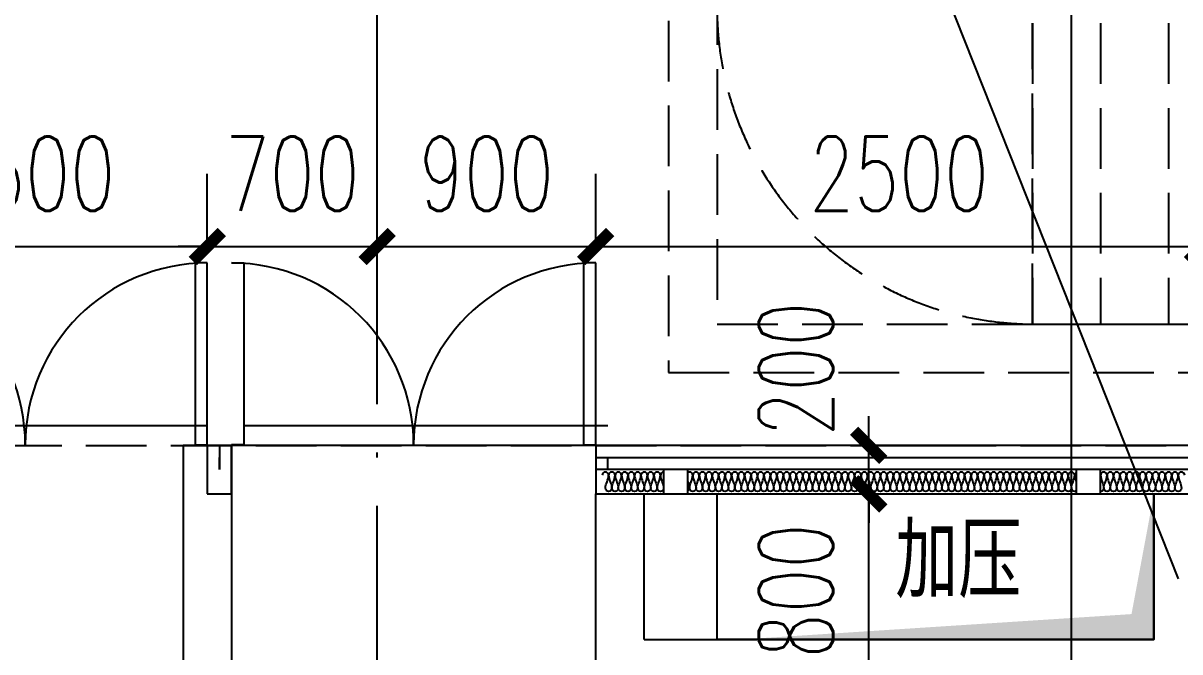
# Model space of a CAD drawing. Header units: millimetres. Extents: x 12325263 to 13848842, y -1463133 to 573208.
# Drawn here: x 12596338 to 12601103, y -602588 to -599997 of the extents above; entities that cross this region are included whole.
import ezdxf

# ---------------------------------------------------------------- set-up
doc = ezdxf.new("R2010")
doc.units = ezdxf.units.MM
doc.header["$LTSCALE"] = 1000
for name, pattern in [('ACAD_ISO02W100', [15, 12, -3]), ('DASH', [0.35, 0.25, -0.1]), ('DASHED2', [0.375, 0.25, -0.125]), ('DOTE', [2.42, 2, -0.2, 0.02, -0.2])]:
    doc.linetypes.add(name, pattern=pattern)
doc.layers.add('20230727修改', color=6, linetype='Continuous', plot=False)
for name, color, linetype in [('A-ANNO-DIMS', 83, 'Continuous'), ('A-ANNO-IDEN', 2, 'Continuous'), ('A-ANNO-TEXT', 7, 'Continuous'), ('A-AXIS', 16, 'DOTE'), ('A-DETL-0001', 1, 'Continuous'), ('A-DOOR', 2, 'Continuous'), ('A-WALL', 5, 'Continuous'), ('A-WALL-PATT', 8, 'Continuous'), ('DIM_SYMB', 3, 'Continuous'), ('STAIR', 2, 'Continuous'), ('建筑-楼板开洞', 251, 'Continuous'), ('投影线', 6, 'ACAD_ISO02W100'), ('结构边线', 21, 'DASH')]:
    doc.layers.add(name, color=color, linetype=linetype)
doc.layers.add('A-DOOR-PROJ', color=1, linetype='Continuous', lineweight=25)
doc.layers.add('A-FLOR-PROJ', color=2, linetype='Continuous', lineweight=25)
doc.styles.add('_TCH_DIM_T3', font='SIMPLEX.shx', dxfattribs={"width": 0.705882, "bigfont": 'GBCBIG.shx'})
doc.styles.add('TITXV', font='', dxfattribs={"width": 0.7})
doc.styles.get('TITXV').set_extended_font_data('SimSun')
doc.dimstyles.new('_TCH_ARCH&&120', dxfattribs={"dimtxt": 306, "dimasz": 120, "dimexe": 300, "dimexo": 360, "dimgap": 147, "dimtad": 1, "dimdec": 0, "dimzin": 0, "dimdsep": 46, "dimtxsty": '_TCH_DIM_T3', "dimblk": 'ARCHTICK', "dimcen": 0.09, "dimclrt": 7, "dimazin": 2, "dimtfac": 1, "dimtdec": 0, "dimtix": 1, "dimtmove": 2, "dimatfit": 3, "dimfxl": 1, "dimfxlon": 1, "dimtolj": 1, "dimtzin": 0, "dimarcsym": 0})

# ---------------------------------------------------------------- blocks, each defined once
blk = doc.blocks.new('M_Door-Passage-Stone-Flush - 1500mm-L2-4399165-810_L1 APT ENTRY')
at = {"layer": 'A-DOOR'}
for p, q in [((-750, 857.95), (-700, 857.95)), ((-700, 857.95), (-700, 107.95)), ((750, 857.95), (700, 857.95)), ((700, 857.95), (700, 107.95)), ((750, 107.95), (750, 857.95)), ((-750, 106.35), (-800, 106.35)), ((-800, 106.35), (-800, 6.47)), ((-700, 107.95), (-750, 107.95)), ((-750, -93.65), (-750, 106.35)), ((700, 107.95), (750, 107.95)), ((750, 106.35), (750, -93.65)), ((800, 106.35), (750, 106.35)), ((800, 6.35), (800, 56.35)), ((-800, -93.65), (-750, -93.65)), ((750, -93.65), (800, -93.65))]:
    blk.add_line(p, q, dxfattribs=at)
at = {"layer": 'A-DOOR-PROJ'}
for centre, start, end in [((-750, 107.95), 0, 90), ((750, 107.95), 90, 180)]:
    blk.add_arc(centre, 750, start, end, dxfattribs=at)
blk = doc.blocks.new('asdfadsgfd')
at = {"layer": 'A-DETL-0001'}
for p, q in [((39667.5, 13595.9), (39617.5, 13595.9)), ((39667.5, 7045.9), (39667.5, 13595.9)), ((39467.5, 12045.9), (39467.5, 11765.9)), ((39567.5, 11765.9), (39567.5, 12045.9)), ((39617.5, 12045.9), (39617.5, 7095.9)), ((39567.5, 11765.9), (39467.5, 11765.9)), ((39467.5, 11765.9), (39467.5, 11665.9)), ((39567.5, 11665.9), (39567.5, 11765.9)), ((39467.5, 11665.9), (39567.5, 11665.9)), ((39467.5, 11665.9), (39467.5, 10065.9)), ((39567.5, 10065.9), (39567.5, 11665.9)), ((39567.5, 10065.9), (39467.5, 10065.9)), ((39467.5, 10065.9), (39467.5, 9965.9)), ((39567.5, 9965.9), (39567.5, 10065.9)), ((39467.5, 9965.9), (39567.5, 9965.9)), ((39467.5, 9965.9), (39467.5, 7145.9)), ((39567.5, 7145.9), (39567.5, 9965.9))]:
    blk.add_line(p, q, dxfattribs=at)
for points in [[(39544.2, 11992.6), (39550.4, 11992.6), (39564.5, 12005.9), (39550.4, 12019.3), (39544.2, 12019.3)], [(39490.8, 11979.3), (39484.5, 11979.3), (39470.4, 11992.6), (39484.5, 12005.9), (39490.8, 12005.9)], [(39490.8, 11952.6), (39484.5, 11952.6), (39470.4, 11965.9), (39484.5, 11979.3), (39490.8, 11979.3)], [(39490.8, 12005.9), (39509.1, 12005.9), (39525.8, 11992.6), (39544.2, 11992.6)], [(39544.2, 11992.6), (39525.8, 11992.6), (39509.1, 11979.3), (39490.8, 11979.3)], [(39490.8, 11979.3), (39509.1, 11979.3), (39525.8, 11965.9), (39544.2, 11965.9)], [(39544.2, 11965.9), (39525.8, 11965.9), (39509.1, 11952.6), (39490.8, 11952.6)], [(39544.2, 11965.9), (39550.4, 11965.9), (39564.5, 11979.3), (39550.4, 11992.6), (39544.2, 11992.6)], [(39544.2, 11939.3), (39550.4, 11939.3), (39564.5, 11952.6), (39550.4, 11965.9), (39544.2, 11965.9)], [(39490.8, 11925.9), (39484.5, 11925.9), (39470.4, 11939.3), (39484.5, 11952.6), (39490.8, 11952.6)], [(39490.8, 11899.3), (39484.5, 11899.3), (39470.4, 11912.6), (39484.5, 11925.9), (39490.8, 11925.9)], [(39490.8, 11952.6), (39509.1, 11952.6), (39525.8, 11939.3), (39544.2, 11939.3)], [(39544.2, 11939.3), (39525.8, 11939.3), (39509.1, 11925.9), (39490.8, 11925.9)], [(39490.8, 11925.9), (39509.1, 11925.9), (39525.8, 11912.6), (39544.2, 11912.6)], [(39544.2, 11912.6), (39550.4, 11912.6), (39564.5, 11925.9), (39550.4, 11939.3), (39544.2, 11939.3)], [(39490.8, 11872.6), (39484.5, 11872.6), (39470.4, 11885.9), (39484.5, 11899.3), (39490.8, 11899.3)], [(39490.8, 11845.9), (39484.5, 11845.9), (39470.4, 11859.3), (39484.5, 11872.6), (39490.8, 11872.6)], [(39544.2, 11912.6), (39525.8, 11912.6), (39509.1, 11899.3), (39490.8, 11899.3)], [(39490.8, 11899.3), (39509.1, 11899.3), (39525.8, 11885.9), (39544.2, 11885.9)], [(39544.2, 11885.9), (39525.8, 11885.9), (39509.1, 11872.6), (39490.8, 11872.6)], [(39490.8, 11872.6), (39509.1, 11872.6), (39525.8, 11859.3), (39544.2, 11859.3)], [(39544.2, 11885.9), (39550.4, 11885.9), (39564.5, 11899.3), (39550.4, 11912.6), (39544.2, 11912.6)], [(39544.2, 11859.3), (39550.4, 11859.3), (39564.5, 11872.6), (39550.4, 11885.9), (39544.2, 11885.9)], [(39490.8, 11819.3), (39484.5, 11819.3), (39470.4, 11832.6), (39484.5, 11845.9), (39490.8, 11845.9)], [(39490.8, 11792.6), (39484.5, 11792.6), (39470.4, 11805.9), (39484.5, 11819.3), (39490.8, 11819.3)], [(39544.2, 11859.3), (39525.8, 11859.3), (39509.1, 11845.9), (39490.8, 11845.9)], [(39490.8, 11845.9), (39509.1, 11845.9), (39525.8, 11832.6), (39544.2, 11832.6)], [(39544.2, 11832.6), (39525.8, 11832.6), (39509.1, 11819.3), (39490.8, 11819.3)], [(39490.8, 11819.3), (39509.1, 11819.3), (39525.8, 11805.9), (39544.2, 11805.9)], [(39544.2, 11832.6), (39550.4, 11832.6), (39564.5, 11845.9), (39550.4, 11859.3), (39544.2, 11859.3)], [(39544.2, 11805.9), (39550.4, 11805.9), (39564.5, 11819.3), (39550.4, 11832.6), (39544.2, 11832.6)], [(39490.8, 11765.9), (39484.5, 11765.9), (39470.4, 11779.3), (39484.5, 11792.6), (39490.8, 11792.6)], [(39544.2, 11805.9), (39525.8, 11805.9), (39509.1, 11792.6), (39490.8, 11792.6)], [(39490.8, 11792.6), (39509.1, 11792.6), (39525.8, 11779.3), (39544.2, 11779.3)], [(39544.2, 11779.3), (39525.8, 11779.3), (39509.1, 11765.9), (39490.8, 11765.9)], [(39544.2, 11779.3), (39550.4, 11779.3), (39564.5, 11792.6), (39550.4, 11805.9), (39544.2, 11805.9)], [(39557.5, 11765.9), (39557.5, 11772.6), (39550.4, 11779.3), (39544.2, 11779.3)], [(39490.8, 11632.6), (39484.5, 11632.6), (39470.4, 11645.9), (39484.5, 11659.3), (39490.8, 11659.3)], [(39490.8, 11605.9), (39484.5, 11605.9), (39470.4, 11619.3), (39484.5, 11632.6), (39490.8, 11632.6)], [(39490.8, 11659.3), (39486.8, 11659.3), (39482.5, 11662), (39479.9, 11665.6)], [(39517.5, 11665.9), (39508.7, 11662.6), (39500, 11659.3), (39490.8, 11659.3)], [(39490.8, 11659.3), (39509.1, 11659.3), (39525.8, 11645.9), (39544.2, 11645.9)], [(39544.2, 11645.9), (39525.8, 11645.9), (39509.1, 11632.6), (39490.8, 11632.6)], [(39490.8, 11632.6), (39509.1, 11632.6), (39525.8, 11619.3), (39544.2, 11619.3)], [(39544.2, 11619.3), (39550.4, 11619.3), (39564.5, 11632.6), (39550.4, 11645.9), (39544.2, 11645.9)], [(39490.8, 11579.3), (39484.5, 11579.3), (39470.4, 11592.6), (39484.5, 11605.9), (39490.8, 11605.9)], [(39544.2, 11619.3), (39525.8, 11619.3), (39509.1, 11605.9), (39490.8, 11605.9)], [(39490.8, 11605.9), (39509.1, 11605.9), (39525.8, 11592.6), (39544.2, 11592.6)], [(39544.2, 11592.6), (39525.8, 11592.6), (39509.1, 11579.3), (39490.8, 11579.3)], [(39544.2, 11592.6), (39550.4, 11592.6), (39564.5, 11605.9), (39550.4, 11619.3), (39544.2, 11619.3)], [(39544.2, 11565.9), (39550.4, 11565.9), (39564.5, 11579.3), (39550.4, 11592.6), (39544.2, 11592.6)], [(39490.8, 11552.6), (39484.5, 11552.6), (39470.4, 11565.9), (39484.5, 11579.3), (39490.8, 11579.3)], [(39490.8, 11525.9), (39484.5, 11525.9), (39470.4, 11539.3), (39484.5, 11552.6), (39490.8, 11552.6)], [(39490.8, 11579.3), (39509.1, 11579.3), (39525.8, 11565.9), (39544.2, 11565.9)], [(39544.2, 11565.9), (39525.8, 11565.9), (39509.1, 11552.6), (39490.8, 11552.6)], [(39490.8, 11552.6), (39509.1, 11552.6), (39525.8, 11539.3), (39544.2, 11539.3)], [(39544.2, 11539.3), (39525.8, 11539.3), (39509.1, 11525.9), (39490.8, 11525.9)], [(39544.2, 11539.3), (39550.4, 11539.3), (39564.5, 11552.6), (39550.4, 11565.9), (39544.2, 11565.9)], [(39544.2, 11512.6), (39550.4, 11512.6), (39564.5, 11525.9), (39550.4, 11539.3), (39544.2, 11539.3)], [(39490.8, 11499.3), (39484.5, 11499.3), (39470.4, 11512.6), (39484.5, 11525.9), (39490.8, 11525.9)], [(39490.8, 11472.6), (39484.5, 11472.6), (39470.4, 11485.9), (39484.5, 11499.3), (39490.8, 11499.3)], [(39490.8, 11525.9), (39509.1, 11525.9), (39525.8, 11512.6), (39544.2, 11512.6)], [(39544.2, 11512.6), (39525.8, 11512.6), (39509.1, 11499.3), (39490.8, 11499.3)], [(39490.8, 11499.3), (39509.1, 11499.3), (39525.8, 11485.9), (39544.2, 11485.9)], [(39544.2, 11485.9), (39525.8, 11485.9), (39509.1, 11472.6), (39490.8, 11472.6)], [(39544.2, 11485.9), (39550.4, 11485.9), (39564.5, 11499.3), (39550.4, 11512.6), (39544.2, 11512.6)], [(39544.2, 11459.3), (39550.4, 11459.3), (39564.5, 11472.6), (39550.4, 11485.9), (39544.2, 11485.9)], [(39490.8, 11445.9), (39484.5, 11445.9), (39470.4, 11459.3), (39484.5, 11472.6), (39490.8, 11472.6)], [(39490.8, 11419.3), (39484.5, 11419.3), (39470.4, 11432.6), (39484.5, 11445.9), (39490.8, 11445.9)], [(39490.8, 11472.6), (39509.1, 11472.6), (39525.8, 11459.3), (39544.2, 11459.3)], [(39544.2, 11459.3), (39525.8, 11459.3), (39509.1, 11445.9), (39490.8, 11445.9)], [(39490.8, 11445.9), (39509.1, 11445.9), (39525.8, 11432.6), (39544.2, 11432.6)], [(39544.2, 11432.6), (39550.4, 11432.6), (39564.5, 11445.9), (39550.4, 11459.3), (39544.2, 11459.3)], [(39490.8, 11392.6), (39484.5, 11392.6), (39470.4, 11405.9), (39484.5, 11419.3), (39490.8, 11419.3)], [(39490.8, 11365.9), (39484.5, 11365.9), (39470.4, 11379.3), (39484.5, 11392.6), (39490.8, 11392.6)], [(39544.2, 11432.6), (39525.8, 11432.6), (39509.1, 11419.3), (39490.8, 11419.3)], [(39490.8, 11419.3), (39509.1, 11419.3), (39525.8, 11405.9), (39544.2, 11405.9)], [(39544.2, 11405.9), (39525.8, 11405.9), (39509.1, 11392.6), (39490.8, 11392.6)], [(39490.8, 11392.6), (39509.1, 11392.6), (39525.8, 11379.3), (39544.2, 11379.3)], [(39544.2, 11405.9), (39550.4, 11405.9), (39564.5, 11419.3), (39550.4, 11432.6), (39544.2, 11432.6)], [(39544.2, 11379.3), (39550.4, 11379.3), (39564.5, 11392.6), (39550.4, 11405.9), (39544.2, 11405.9)], [(39490.8, 11339.3), (39484.5, 11339.3), (39470.4, 11352.6), (39484.5, 11365.9), (39490.8, 11365.9)], [(39544.2, 11379.3), (39525.8, 11379.3), (39509.1, 11365.9), (39490.8, 11365.9)], [(39490.8, 11365.9), (39509.1, 11365.9), (39525.8, 11352.6), (39544.2, 11352.6)], [(39544.2, 11352.6), (39525.8, 11352.6), (39509.1, 11339.3), (39490.8, 11339.3)], [(39544.2, 11352.6), (39550.4, 11352.6), (39564.5, 11365.9), (39550.4, 11379.3), (39544.2, 11379.3)], [(39544.2, 11325.9), (39550.4, 11325.9), (39564.5, 11339.3), (39550.4, 11352.6), (39544.2, 11352.6)], [(39490.8, 11312.6), (39484.5, 11312.6), (39470.4, 11325.9), (39484.5, 11339.3), (39490.8, 11339.3)], [(39490.8, 11285.9), (39484.5, 11285.9), (39470.4, 11299.3), (39484.5, 11312.6), (39490.8, 11312.6)], [(39490.8, 11339.3), (39509.1, 11339.3), (39525.8, 11325.9), (39544.2, 11325.9)], [(39544.2, 11325.9), (39525.8, 11325.9), (39509.1, 11312.6), (39490.8, 11312.6)], [(39490.8, 11312.6), (39509.1, 11312.6), (39525.8, 11299.3), (39544.2, 11299.3)], [(39544.2, 11299.3), (39525.8, 11299.3), (39509.1, 11285.9), (39490.8, 11285.9)], [(39544.2, 11299.3), (39550.4, 11299.3), (39564.5, 11312.6), (39550.4, 11325.9), (39544.2, 11325.9)], [(39544.2, 11272.6), (39550.4, 11272.6), (39564.5, 11285.9), (39550.4, 11299.3), (39544.2, 11299.3)], [(39490.8, 11259.3), (39484.5, 11259.3), (39470.4, 11272.6), (39484.5, 11285.9), (39490.8, 11285.9)], [(39490.8, 11232.6), (39484.5, 11232.6), (39470.4, 11245.9), (39484.5, 11259.3), (39490.8, 11259.3)], [(39490.8, 11285.9), (39509.1, 11285.9), (39525.8, 11272.6), (39544.2, 11272.6)], [(39544.2, 11272.6), (39525.8, 11272.6), (39509.1, 11259.3), (39490.8, 11259.3)], [(39490.8, 11259.3), (39509.1, 11259.3), (39525.8, 11245.9), (39544.2, 11245.9)], [(39544.2, 11245.9), (39550.4, 11245.9), (39564.5, 11259.3), (39550.4, 11272.6), (39544.2, 11272.6)], [(39490.8, 11205.9), (39484.5, 11205.9), (39470.4, 11219.3), (39484.5, 11232.6), (39490.8, 11232.6)], [(39490.8, 11179.3), (39484.5, 11179.3), (39470.4, 11192.6), (39484.5, 11205.9), (39490.8, 11205.9)], [(39544.2, 11245.9), (39525.8, 11245.9), (39509.1, 11232.6), (39490.8, 11232.6)], [(39490.8, 11232.6), (39509.1, 11232.6), (39525.8, 11219.3), (39544.2, 11219.3)], [(39544.2, 11219.3), (39525.8, 11219.3), (39509.1, 11205.9), (39490.8, 11205.9)], [(39490.8, 11205.9), (39509.1, 11205.9), (39525.8, 11192.6), (39544.2, 11192.6)], [(39544.2, 11219.3), (39550.4, 11219.3), (39564.5, 11232.6), (39550.4, 11245.9), (39544.2, 11245.9)], [(39544.2, 11192.6), (39550.4, 11192.6), (39564.5, 11205.9), (39550.4, 11219.3), (39544.2, 11219.3)], [(39490.8, 11152.6), (39484.5, 11152.6), (39470.4, 11165.9), (39484.5, 11179.3), (39490.8, 11179.3)], [(39490.8, 11125.9), (39484.5, 11125.9), (39470.4, 11139.3), (39484.5, 11152.6), (39490.8, 11152.6)], [(39544.2, 11192.6), (39525.8, 11192.6), (39509.1, 11179.3), (39490.8, 11179.3)], [(39490.8, 11179.3), (39509.1, 11179.3), (39525.8, 11165.9), (39544.2, 11165.9)], [(39544.2, 11165.9), (39525.8, 11165.9), (39509.1, 11152.6), (39490.8, 11152.6)], [(39490.8, 11152.6), (39509.1, 11152.6), (39525.8, 11139.3), (39544.2, 11139.3)], [(39544.2, 11165.9), (39550.4, 11165.9), (39564.5, 11179.3), (39550.4, 11192.6), (39544.2, 11192.6)], [(39544.2, 11139.3), (39550.4, 11139.3), (39564.5, 11152.6), (39550.4, 11165.9), (39544.2, 11165.9)], [(39490.8, 11099.3), (39484.5, 11099.3), (39470.4, 11112.6), (39484.5, 11125.9), (39490.8, 11125.9)], [(39544.2, 11139.3), (39525.8, 11139.3), (39509.1, 11125.9), (39490.8, 11125.9)], [(39490.8, 11125.9), (39509.1, 11125.9), (39525.8, 11112.6), (39544.2, 11112.6)], [(39544.2, 11112.6), (39525.8, 11112.6), (39509.1, 11099.3), (39490.8, 11099.3)], [(39544.2, 11112.6), (39550.4, 11112.6), (39564.5, 11125.9), (39550.4, 11139.3), (39544.2, 11139.3)], [(39544.2, 11085.9), (39550.4, 11085.9), (39564.5, 11099.3), (39550.4, 11112.6), (39544.2, 11112.6)], [(39490.8, 11072.6), (39484.5, 11072.6), (39470.4, 11085.9), (39484.5, 11099.3), (39490.8, 11099.3)], [(39490.8, 11045.9), (39484.5, 11045.9), (39470.4, 11059.3), (39484.5, 11072.6), (39490.8, 11072.6)], [(39490.8, 11099.3), (39509.1, 11099.3), (39525.8, 11085.9), (39544.2, 11085.9)], [(39544.2, 11085.9), (39525.8, 11085.9), (39509.1, 11072.6), (39490.8, 11072.6)], [(39490.8, 11072.6), (39509.1, 11072.6), (39525.8, 11059.3), (39544.2, 11059.3)], [(39544.2, 11059.3), (39525.8, 11059.3), (39509.1, 11045.9), (39490.8, 11045.9)], [(39544.2, 11059.3), (39550.4, 11059.3), (39564.5, 11072.6), (39550.4, 11085.9), (39544.2, 11085.9)], [(39544.2, 11032.6), (39550.4, 11032.6), (39564.5, 11045.9), (39550.4, 11059.3), (39544.2, 11059.3)], [(39490.8, 11019.3), (39484.5, 11019.3), (39470.4, 11032.6), (39484.5, 11045.9), (39490.8, 11045.9)], [(39490.8, 10992.6), (39484.5, 10992.6), (39470.4, 11005.9), (39484.5, 11019.3), (39490.8, 11019.3)], [(39490.8, 11045.9), (39509.1, 11045.9), (39525.8, 11032.6), (39544.2, 11032.6)], [(39544.2, 11032.6), (39525.8, 11032.6), (39509.1, 11019.3), (39490.8, 11019.3)], [(39490.8, 11019.3), (39509.1, 11019.3), (39525.8, 11005.9), (39544.2, 11005.9)], [(39544.2, 11005.9), (39550.4, 11005.9), (39564.5, 11019.3), (39550.4, 11032.6), (39544.2, 11032.6)], [(39490.8, 10965.9), (39484.5, 10965.9), (39470.4, 10979.3), (39484.5, 10992.6), (39490.8, 10992.6)], [(39490.8, 10939.3), (39484.5, 10939.3), (39470.4, 10952.6), (39484.5, 10965.9), (39490.8, 10965.9)], [(39544.2, 11005.9), (39525.8, 11005.9), (39509.1, 10992.6), (39490.8, 10992.6)], [(39490.8, 10992.6), (39509.1, 10992.6), (39525.8, 10979.3), (39544.2, 10979.3)], [(39544.2, 10979.3), (39525.8, 10979.3), (39509.1, 10965.9), (39490.8, 10965.9)], [(39490.8, 10965.9), (39509.1, 10965.9), (39525.8, 10952.6), (39544.2, 10952.6)], [(39544.2, 10979.3), (39550.4, 10979.3), (39564.5, 10992.6), (39550.4, 11005.9), (39544.2, 11005.9)], [(39544.2, 10952.6), (39550.4, 10952.6), (39564.5, 10965.9), (39550.4, 10979.3), (39544.2, 10979.3)], [(39490.8, 10912.6), (39484.5, 10912.6), (39470.4, 10925.9), (39484.5, 10939.3), (39490.8, 10939.3)], [(39544.2, 10952.6), (39525.8, 10952.6), (39509.1, 10939.3), (39490.8, 10939.3)], [(39490.8, 10939.3), (39509.1, 10939.3), (39525.8, 10925.9), (39544.2, 10925.9)], [(39544.2, 10925.9), (39525.8, 10925.9), (39509.1, 10912.6), (39490.8, 10912.6)], [(39544.2, 10925.9), (39550.4, 10925.9), (39564.5, 10939.3), (39550.4, 10952.6), (39544.2, 10952.6)], [(39544.2, 10899.3), (39550.4, 10899.3), (39564.5, 10912.6), (39550.4, 10925.9), (39544.2, 10925.9)], [(39490.8, 10885.9), (39484.5, 10885.9), (39470.4, 10899.3), (39484.5, 10912.6), (39490.8, 10912.6)], [(39490.8, 10859.3), (39484.5, 10859.3), (39470.4, 10872.6), (39484.5, 10885.9), (39490.8, 10885.9)], [(39490.8, 10912.6), (39509.1, 10912.6), (39525.8, 10899.3), (39544.2, 10899.3)], [(39544.2, 10899.3), (39525.8, 10899.3), (39509.1, 10885.9), (39490.8, 10885.9)], [(39490.8, 10885.9), (39509.1, 10885.9), (39525.8, 10872.6), (39544.2, 10872.6)], [(39544.2, 10872.6), (39525.8, 10872.6), (39509.1, 10859.3), (39490.8, 10859.3)], [(39544.2, 10872.6), (39550.4, 10872.6), (39564.5, 10885.9), (39550.4, 10899.3), (39544.2, 10899.3)], [(39544.2, 10845.9), (39550.4, 10845.9), (39564.5, 10859.3), (39550.4, 10872.6), (39544.2, 10872.6)], [(39490.8, 10832.6), (39484.5, 10832.6), (39470.4, 10845.9), (39484.5, 10859.3), (39490.8, 10859.3)], [(39490.8, 10805.9), (39484.5, 10805.9), (39470.4, 10819.3), (39484.5, 10832.6), (39490.8, 10832.6)], [(39490.8, 10859.3), (39509.1, 10859.3), (39525.8, 10845.9), (39544.2, 10845.9)], [(39544.2, 10845.9), (39525.8, 10845.9), (39509.1, 10832.6), (39490.8, 10832.6)], [(39490.8, 10832.6), (39509.1, 10832.6), (39525.8, 10819.3), (39544.2, 10819.3)], [(39544.2, 10819.3), (39525.8, 10819.3), (39509.1, 10805.9), (39490.8, 10805.9)], [(39544.2, 10819.3), (39550.4, 10819.3), (39564.5, 10832.6), (39550.4, 10845.9), (39544.2, 10845.9)], [(39544.2, 10792.6), (39550.4, 10792.6), (39564.5, 10805.9), (39550.4, 10819.3), (39544.2, 10819.3)], [(39490.8, 10779.3), (39484.5, 10779.3), (39470.4, 10792.6), (39484.5, 10805.9), (39490.8, 10805.9)], [(39490.8, 10752.6), (39484.5, 10752.6), (39470.4, 10765.9), (39484.5, 10779.3), (39490.8, 10779.3)], [(39490.8, 10805.9), (39509.1, 10805.9), (39525.8, 10792.6), (39544.2, 10792.6)], [(39544.2, 10792.6), (39525.8, 10792.6), (39509.1, 10779.3), (39490.8, 10779.3)], [(39490.8, 10779.3), (39509.1, 10779.3), (39525.8, 10765.9), (39544.2, 10765.9)], [(39544.2, 10765.9), (39550.4, 10765.9), (39564.5, 10779.3), (39550.4, 10792.6), (39544.2, 10792.6)], [(39490.8, 10725.9), (39484.5, 10725.9), (39470.4, 10739.3), (39484.5, 10752.6), (39490.8, 10752.6)], [(39490.8, 10699.3), (39484.5, 10699.3), (39470.4, 10712.6), (39484.5, 10725.9), (39490.8, 10725.9)], [(39544.2, 10765.9), (39525.8, 10765.9), (39509.1, 10752.6), (39490.8, 10752.6)], [(39490.8, 10752.6), (39509.1, 10752.6), (39525.8, 10739.3), (39544.2, 10739.3)], [(39544.2, 10739.3), (39525.8, 10739.3), (39509.1, 10725.9), (39490.8, 10725.9)], [(39490.8, 10725.9), (39509.1, 10725.9), (39525.8, 10712.6), (39544.2, 10712.6)], [(39544.2, 10739.3), (39550.4, 10739.3), (39564.5, 10752.6), (39550.4, 10765.9), (39544.2, 10765.9)], [(39544.2, 10712.6), (39550.4, 10712.6), (39564.5, 10725.9), (39550.4, 10739.3), (39544.2, 10739.3)], [(39490.8, 10672.6), (39484.5, 10672.6), (39470.4, 10685.9), (39484.5, 10699.3), (39490.8, 10699.3)], [(39544.2, 10712.6), (39525.8, 10712.6), (39509.1, 10699.3), (39490.8, 10699.3)], [(39490.8, 10699.3), (39509.1, 10699.3), (39525.8, 10685.9), (39544.2, 10685.9)], [(39544.2, 10685.9), (39525.8, 10685.9), (39509.1, 10672.6), (39490.8, 10672.6)], [(39544.2, 10685.9), (39550.4, 10685.9), (39564.5, 10699.3), (39550.4, 10712.6), (39544.2, 10712.6)], [(39544.2, 10659.3), (39550.4, 10659.3), (39564.5, 10672.6), (39550.4, 10685.9), (39544.2, 10685.9)], [(39490.8, 10645.9), (39484.5, 10645.9), (39470.4, 10659.3), (39484.5, 10672.6), (39490.8, 10672.6)], [(39490.8, 10619.3), (39484.5, 10619.3), (39470.4, 10632.6), (39484.5, 10645.9), (39490.8, 10645.9)], [(39490.8, 10672.6), (39509.1, 10672.6), (39525.8, 10659.3), (39544.2, 10659.3)], [(39544.2, 10659.3), (39525.8, 10659.3), (39509.1, 10645.9), (39490.8, 10645.9)], [(39490.8, 10645.9), (39509.1, 10645.9), (39525.8, 10632.6), (39544.2, 10632.6)], [(39544.2, 10632.6), (39525.8, 10632.6), (39509.1, 10619.3), (39490.8, 10619.3)], [(39544.2, 10632.6), (39550.4, 10632.6), (39564.5, 10645.9), (39550.4, 10659.3), (39544.2, 10659.3)], [(39544.2, 10605.9), (39550.4, 10605.9), (39564.5, 10619.3), (39550.4, 10632.6), (39544.2, 10632.6)], [(39490.8, 10592.6), (39484.5, 10592.6), (39470.4, 10605.9), (39484.5, 10619.3), (39490.8, 10619.3)], [(39490.8, 10565.9), (39484.5, 10565.9), (39470.4, 10579.3), (39484.5, 10592.6), (39490.8, 10592.6)], [(39490.8, 10619.3), (39509.1, 10619.3), (39525.8, 10605.9), (39544.2, 10605.9)], [(39544.2, 10605.9), (39525.8, 10605.9), (39509.1, 10592.6), (39490.8, 10592.6)], [(39490.8, 10592.6), (39509.1, 10592.6), (39525.8, 10579.3), (39544.2, 10579.3)], [(39544.2, 10579.3), (39525.8, 10579.3), (39509.1, 10565.9), (39490.8, 10565.9)], [(39544.2, 10579.3), (39550.4, 10579.3), (39564.5, 10592.6), (39550.4, 10605.9), (39544.2, 10605.9)], [(39544.2, 10552.6), (39550.4, 10552.6), (39564.5, 10565.9), (39550.4, 10579.3), (39544.2, 10579.3)], [(39490.8, 10539.3), (39484.5, 10539.3), (39470.4, 10552.6), (39484.5, 10565.9), (39490.8, 10565.9)], [(39490.8, 10512.6), (39484.5, 10512.6), (39470.4, 10525.9), (39484.5, 10539.3), (39490.8, 10539.3)], [(39490.8, 10565.9), (39509.1, 10565.9), (39525.8, 10552.6), (39544.2, 10552.6)], [(39544.2, 10552.6), (39525.8, 10552.6), (39509.1, 10539.3), (39490.8, 10539.3)], [(39490.8, 10539.3), (39509.1, 10539.3), (39525.8, 10525.9), (39544.2, 10525.9)], [(39544.2, 10525.9), (39550.4, 10525.9), (39564.5, 10539.3), (39550.4, 10552.6), (39544.2, 10552.6)], [(39490.8, 10485.9), (39484.5, 10485.9), (39470.4, 10499.3), (39484.5, 10512.6), (39490.8, 10512.6)], [(39490.8, 10459.3), (39484.5, 10459.3), (39470.4, 10472.6), (39484.5, 10485.9), (39490.8, 10485.9)], [(39544.2, 10525.9), (39525.8, 10525.9), (39509.1, 10512.6), (39490.8, 10512.6)], [(39490.8, 10512.6), (39509.1, 10512.6), (39525.8, 10499.3), (39544.2, 10499.3)], [(39544.2, 10499.3), (39525.8, 10499.3), (39509.1, 10485.9), (39490.8, 10485.9)], [(39490.8, 10485.9), (39509.1, 10485.9), (39525.8, 10472.6), (39544.2, 10472.6)], [(39544.2, 10499.3), (39550.4, 10499.3), (39564.5, 10512.6), (39550.4, 10525.9), (39544.2, 10525.9)], [(39544.2, 10472.6), (39550.4, 10472.6), (39564.5, 10485.9), (39550.4, 10499.3), (39544.2, 10499.3)], [(39490.8, 10432.6), (39484.5, 10432.6), (39470.4, 10445.9), (39484.5, 10459.3), (39490.8, 10459.3)], [(39544.2, 10472.6), (39525.8, 10472.6), (39509.1, 10459.3), (39490.8, 10459.3)], [(39490.8, 10459.3), (39509.1, 10459.3), (39525.8, 10445.9), (39544.2, 10445.9)], [(39544.2, 10445.9), (39525.8, 10445.9), (39509.1, 10432.6), (39490.8, 10432.6)], [(39544.2, 10445.9), (39550.4, 10445.9), (39564.5, 10459.3), (39550.4, 10472.6), (39544.2, 10472.6)], [(39544.2, 10419.3), (39550.4, 10419.3), (39564.5, 10432.6), (39550.4, 10445.9), (39544.2, 10445.9)], [(39490.8, 10405.9), (39484.5, 10405.9), (39470.4, 10419.3), (39484.5, 10432.6), (39490.8, 10432.6)], [(39490.8, 10379.3), (39484.5, 10379.3), (39470.4, 10392.6), (39484.5, 10405.9), (39490.8, 10405.9)], [(39490.8, 10432.6), (39509.1, 10432.6), (39525.8, 10419.3), (39544.2, 10419.3)], [(39544.2, 10419.3), (39525.8, 10419.3), (39509.1, 10405.9), (39490.8, 10405.9)], [(39490.8, 10405.9), (39509.1, 10405.9), (39525.8, 10392.6), (39544.2, 10392.6)], [(39544.2, 10392.6), (39525.8, 10392.6), (39509.1, 10379.3), (39490.8, 10379.3)], [(39544.2, 10392.6), (39550.4, 10392.6), (39564.5, 10405.9), (39550.4, 10419.3), (39544.2, 10419.3)], [(39544.2, 10365.9), (39550.4, 10365.9), (39564.5, 10379.3), (39550.4, 10392.6), (39544.2, 10392.6)], [(39490.8, 10352.6), (39484.5, 10352.6), (39470.4, 10365.9), (39484.5, 10379.3), (39490.8, 10379.3)], [(39490.8, 10325.9), (39484.5, 10325.9), (39470.4, 10339.3), (39484.5, 10352.6), (39490.8, 10352.6)], [(39490.8, 10379.3), (39509.1, 10379.3), (39525.8, 10365.9), (39544.2, 10365.9)], [(39544.2, 10365.9), (39525.8, 10365.9), (39509.1, 10352.6), (39490.8, 10352.6)], [(39490.8, 10352.6), (39509.1, 10352.6), (39525.8, 10339.3), (39544.2, 10339.3)], [(39544.2, 10339.3), (39550.4, 10339.3), (39564.5, 10352.6), (39550.4, 10365.9), (39544.2, 10365.9)], [(39490.8, 10299.3), (39484.5, 10299.3), (39470.4, 10312.6), (39484.5, 10325.9), (39490.8, 10325.9)], [(39490.8, 10272.6), (39484.5, 10272.6), (39470.4, 10285.9), (39484.5, 10299.3), (39490.8, 10299.3)], [(39544.2, 10339.3), (39525.8, 10339.3), (39509.1, 10325.9), (39490.8, 10325.9)], [(39490.8, 10325.9), (39509.1, 10325.9), (39525.8, 10312.6), (39544.2, 10312.6)], [(39544.2, 10312.6), (39525.8, 10312.6), (39509.1, 10299.3), (39490.8, 10299.3)], [(39490.8, 10299.3), (39509.1, 10299.3), (39525.8, 10285.9), (39544.2, 10285.9)], [(39544.2, 10312.6), (39550.4, 10312.6), (39564.5, 10325.9), (39550.4, 10339.3), (39544.2, 10339.3)], [(39544.2, 10285.9), (39550.4, 10285.9), (39564.5, 10299.3), (39550.4, 10312.6), (39544.2, 10312.6)], [(39490.8, 10245.9), (39484.5, 10245.9), (39470.4, 10259.3), (39484.5, 10272.6), (39490.8, 10272.6)], [(39490.8, 10219.3), (39484.5, 10219.3), (39470.4, 10232.6), (39484.5, 10245.9), (39490.8, 10245.9)], [(39544.2, 10285.9), (39525.8, 10285.9), (39509.1, 10272.6), (39490.8, 10272.6)], [(39490.8, 10272.6), (39509.1, 10272.6), (39525.8, 10259.3), (39544.2, 10259.3)], [(39544.2, 10259.3), (39525.8, 10259.3), (39509.1, 10245.9), (39490.8, 10245.9)], [(39490.8, 10245.9), (39509.1, 10245.9), (39525.8, 10232.6), (39544.2, 10232.6)], [(39544.2, 10259.3), (39550.4, 10259.3), (39564.5, 10272.6), (39550.4, 10285.9), (39544.2, 10285.9)], [(39544.2, 10232.6), (39550.4, 10232.6), (39564.5, 10245.9), (39550.4, 10259.3), (39544.2, 10259.3)], [(39490.8, 10192.6), (39484.5, 10192.6), (39470.4, 10205.9), (39484.5, 10219.3), (39490.8, 10219.3)], [(39544.2, 10232.6), (39525.8, 10232.6), (39509.1, 10219.3), (39490.8, 10219.3)], [(39490.8, 10219.3), (39509.1, 10219.3), (39525.8, 10205.9), (39544.2, 10205.9)], [(39544.2, 10205.9), (39525.8, 10205.9), (39509.1, 10192.6), (39490.8, 10192.6)], [(39544.2, 10205.9), (39550.4, 10205.9), (39564.5, 10219.3), (39550.4, 10232.6), (39544.2, 10232.6)], [(39544.2, 10179.3), (39550.4, 10179.3), (39564.5, 10192.6), (39550.4, 10205.9), (39544.2, 10205.9)], [(39490.8, 10165.9), (39484.5, 10165.9), (39470.4, 10179.3), (39484.5, 10192.6), (39490.8, 10192.6)], [(39490.8, 10139.3), (39484.5, 10139.3), (39470.4, 10152.6), (39484.5, 10165.9), (39490.8, 10165.9)], [(39490.8, 10192.6), (39509.1, 10192.6), (39525.8, 10179.3), (39544.2, 10179.3)], [(39544.2, 10179.3), (39525.8, 10179.3), (39509.1, 10165.9), (39490.8, 10165.9)], [(39490.8, 10165.9), (39509.1, 10165.9), (39525.8, 10152.6), (39544.2, 10152.6)], [(39544.2, 10152.6), (39525.8, 10152.6), (39509.1, 10139.3), (39490.8, 10139.3)], [(39544.2, 10152.6), (39550.4, 10152.6), (39564.5, 10165.9), (39550.4, 10179.3), (39544.2, 10179.3)], [(39544.2, 10125.9), (39550.4, 10125.9), (39564.5, 10139.3), (39550.4, 10152.6), (39544.2, 10152.6)], [(39490.8, 10112.6), (39484.5, 10112.6), (39470.4, 10125.9), (39484.5, 10139.3), (39490.8, 10139.3)], [(39490.8, 10085.9), (39484.5, 10085.9), (39470.4, 10099.3), (39484.5, 10112.6), (39490.8, 10112.6)], [(39490.8, 10139.3), (39509.1, 10139.3), (39525.8, 10125.9), (39544.2, 10125.9)], [(39544.2, 10125.9), (39525.8, 10125.9), (39509.1, 10112.6), (39490.8, 10112.6)], [(39490.8, 10112.6), (39509.1, 10112.6), (39525.8, 10099.3), (39544.2, 10099.3)], [(39544.2, 10099.3), (39550.4, 10099.3), (39564.5, 10112.6), (39550.4, 10125.9), (39544.2, 10125.9)], [(39544.2, 10099.3), (39525.8, 10099.3), (39509.1, 10085.9), (39490.8, 10085.9)], [(39490.8, 10085.9), (39509.1, 10085.9), (39525.8, 10072.6), (39544.2, 10072.6)], [(39544.2, 10072.6), (39535, 10072.6), (39526.2, 10069.3), (39517.5, 10065.9)], [(39544.2, 10072.6), (39550.4, 10072.6), (39564.5, 10085.9), (39550.4, 10099.3), (39544.2, 10099.3)], [(39555.1, 10066.2), (39552.5, 10069.9), (39548.2, 10072.6), (39544.2, 10072.6)], [(39490.8, 9952.6), (39484.5, 9952.6), (39477.5, 9959.3), (39477.5, 9965.9)], [(39544.2, 9965.9), (39525.8, 9965.9), (39509.1, 9952.6), (39490.8, 9952.6)], [(39544.2, 9939.3), (39550.4, 9939.3), (39564.5, 9952.6), (39550.4, 9965.9), (39544.2, 9965.9)], [(39490.8, 9925.9), (39484.5, 9925.9), (39470.4, 9939.3), (39484.5, 9952.6), (39490.8, 9952.6)], [(39490.8, 9899.3), (39484.5, 9899.3), (39470.4, 9912.6), (39484.5, 9925.9), (39490.8, 9925.9)], [(39490.8, 9952.6), (39509.1, 9952.6), (39525.8, 9939.3), (39544.2, 9939.3)], [(39544.2, 9939.3), (39525.8, 9939.3), (39509.1, 9925.9), (39490.8, 9925.9)], [(39490.8, 9925.9), (39509.1, 9925.9), (39525.8, 9912.6), (39544.2, 9912.6)], [(39544.2, 9912.6), (39525.8, 9912.6), (39509.1, 9899.3), (39490.8, 9899.3)], [(39544.2, 9912.6), (39550.4, 9912.6), (39564.5, 9925.9), (39550.4, 9939.3), (39544.2, 9939.3)], [(39544.2, 9885.9), (39550.4, 9885.9), (39564.5, 9899.3), (39550.4, 9912.6), (39544.2, 9912.6)], [(39490.8, 9872.6), (39484.5, 9872.6), (39470.4, 9885.9), (39484.5, 9899.3), (39490.8, 9899.3)], [(39490.8, 9845.9), (39484.5, 9845.9), (39470.4, 9859.3), (39484.5, 9872.6), (39490.8, 9872.6)], [(39490.8, 9899.3), (39509.1, 9899.3), (39525.8, 9885.9), (39544.2, 9885.9)], [(39544.2, 9885.9), (39525.8, 9885.9), (39509.1, 9872.6), (39490.8, 9872.6)], [(39490.8, 9872.6), (39509.1, 9872.6), (39525.8, 9859.3), (39544.2, 9859.3)], [(39544.2, 9859.3), (39550.4, 9859.3), (39564.5, 9872.6), (39550.4, 9885.9), (39544.2, 9885.9)], [(39490.8, 9819.3), (39484.5, 9819.3), (39470.4, 9832.6), (39484.5, 9845.9), (39490.8, 9845.9)], [(39490.8, 9792.6), (39484.5, 9792.6), (39470.4, 9805.9), (39484.5, 9819.3), (39490.8, 9819.3)], [(39544.2, 9859.3), (39525.8, 9859.3), (39509.1, 9845.9), (39490.8, 9845.9)], [(39490.8, 9845.9), (39509.1, 9845.9), (39525.8, 9832.6), (39544.2, 9832.6)], [(39544.2, 9832.6), (39525.8, 9832.6), (39509.1, 9819.3), (39490.8, 9819.3)], [(39490.8, 9819.3), (39509.1, 9819.3), (39525.8, 9805.9), (39544.2, 9805.9)], [(39544.2, 9832.6), (39550.4, 9832.6), (39564.5, 9845.9), (39550.4, 9859.3), (39544.2, 9859.3)], [(39544.2, 9805.9), (39550.4, 9805.9), (39564.5, 9819.3), (39550.4, 9832.6), (39544.2, 9832.6)], [(39490.8, 9765.9), (39484.5, 9765.9), (39470.4, 9779.3), (39484.5, 9792.6), (39490.8, 9792.6)], [(39544.2, 9805.9), (39525.8, 9805.9), (39509.1, 9792.6), (39490.8, 9792.6)], [(39490.8, 9792.6), (39509.1, 9792.6), (39525.8, 9779.3), (39544.2, 9779.3)], [(39544.2, 9779.3), (39525.8, 9779.3), (39509.1, 9765.9), (39490.8, 9765.9)], [(39544.2, 9779.3), (39550.4, 9779.3), (39564.5, 9792.6), (39550.4, 9805.9), (39544.2, 9805.9)], [(39544.2, 9752.6), (39550.4, 9752.6), (39564.5, 9765.9), (39550.4, 9779.3), (39544.2, 9779.3)], [(39490.8, 9739.3), (39484.5, 9739.3), (39470.4, 9752.6), (39484.5, 9765.9), (39490.8, 9765.9)], [(39490.8, 9712.6), (39484.5, 9712.6), (39470.4, 9725.9), (39484.5, 9739.3), (39490.8, 9739.3)], [(39490.8, 9765.9), (39509.1, 9765.9), (39525.8, 9752.6), (39544.2, 9752.6)], [(39544.2, 9752.6), (39525.8, 9752.6), (39509.1, 9739.3), (39490.8, 9739.3)], [(39490.8, 9739.3), (39509.1, 9739.3), (39525.8, 9725.9), (39544.2, 9725.9)], [(39544.2, 9725.9), (39525.8, 9725.9), (39509.1, 9712.6), (39490.8, 9712.6)], [(39544.2, 9725.9), (39550.4, 9725.9), (39564.5, 9739.3), (39550.4, 9752.6), (39544.2, 9752.6)], [(39544.2, 9699.3), (39550.4, 9699.3), (39564.5, 9712.6), (39550.4, 9725.9), (39544.2, 9725.9)], [(39490.8, 9685.9), (39484.5, 9685.9), (39470.4, 9699.3), (39484.5, 9712.6), (39490.8, 9712.6)], [(39490.8, 9659.3), (39484.5, 9659.3), (39470.4, 9672.6), (39484.5, 9685.9), (39490.8, 9685.9)], [(39490.8, 9712.6), (39509.1, 9712.6), (39525.8, 9699.3), (39544.2, 9699.3)], [(39544.2, 9699.3), (39525.8, 9699.3), (39509.1, 9685.9), (39490.8, 9685.9)], [(39490.8, 9685.9), (39509.1, 9685.9), (39525.8, 9672.6), (39544.2, 9672.6)], [(39544.2, 9672.6), (39550.4, 9672.6), (39564.5, 9685.9), (39550.4, 9699.3), (39544.2, 9699.3)], [(39490.8, 9632.6), (39484.5, 9632.6), (39470.4, 9645.9), (39484.5, 9659.3), (39490.8, 9659.3)], [(39544.2, 9672.6), (39525.8, 9672.6), (39509.1, 9659.3), (39490.8, 9659.3)], [(39490.8, 9659.3), (39509.1, 9659.3), (39525.8, 9645.9), (39544.2, 9645.9)], [(39544.2, 9645.9), (39525.8, 9645.9), (39509.1, 9632.6), (39490.8, 9632.6)], [(39544.2, 9645.9), (39550.4, 9645.9), (39564.5, 9659.3), (39550.4, 9672.6), (39544.2, 9672.6)], [(39544.2, 9619.3), (39550.4, 9619.3), (39564.5, 9632.6), (39550.4, 9645.9), (39544.2, 9645.9)]]:
    blk.add_open_spline(points, degree=3, dxfattribs=at)
for points, knots in [([(39544.2, 11645.9), (39550.4, 11645.9), (39560, 11655), (39556.6, 11664.1), (39555.1, 11666.2)], [0, 0, 0, 0, 1.414214, 1.928473, 1.928473, 1.928473, 1.928473]), ([(39479.9, 10065.6), (39478.4, 10067.7), (39474.9, 10076.8), (39484.5, 10085.9), (39490.8, 10085.9)], [0.899954, 0.899954, 0.899954, 0.899954, 1.414214, 2.828427, 2.828427, 2.828427, 2.828427])]:
    blk.add_open_spline(points, degree=3, knots=knots, dxfattribs=at)
at = {"layer": 'A-FLOR-PROJ'}
for p, q in [((39747.4, 13645.9), (39747.4, 15145.9)), ((39747.4, 11995.9), (39747.4, 13495.9))]:
    blk.add_line(p, q, dxfattribs=at)
at = {"layer": 'A-DOOR-PROJ', "rotation": 270}
for p in [(39561.1, 14395.9), (39561.1, 12795.9)]:
    blk.add_blockref('M_Door-Passage-Stone-Flush - 1500mm-L2-4399165-810_L1 APT ENTRY', p, dxfattribs=at)
blk = doc.blocks.new('qlzw')
at = {"layer": 'A-AXIS'}
blk.add_line((12464366.8, 979489.8), (12464366.8, 1082089.8), dxfattribs=at)
blk = doc.blocks.new('_ArchTick')
at = {"color": 0, "linetype": 'ByBlock', "const_width": 0.4}
blk.add_lwpolyline([(-0.5, -0.5), (0.5, 0.5)], dxfattribs=at)
blk = doc.blocks.new('*D2259')
at = {"layer": 'A-ANNO-DIMS', "color": 0, "lineweight": -2, "transparency": 16777216}
for p, q in [((12599821.5, -601736.8), (12599821.5, -601616.8)), ((12599820.5, -601736.8), (12600121.5, -601736.8)), ((12599821.5, -601936.8), (12599821.5, -601736.8)), ((12599820.5, -601936.8), (12600121.5, -601936.8)), ((12599821.5, -601936.8), (12599821.5, -602056.8))]:
    blk.add_line(p, q, dxfattribs=at)
at = {"layer": 'Defpoints', "color": 0, "transparency": 16777216}
for p in [(12599080, -601736.8), (12599821.5, -601736.8), (12599080, -601936.8)]:
    blk.add_point(p, dxfattribs=at)
at = {"layer": 'A-ANNO-DIMS', "color": 0, "lineweight": -2, "transparency": 16777216, "xscale": 120, "yscale": 120, "zscale": 120}
for p, rotation in [((12599821.5, -601736.8), 270), ((12599821.5, -601936.8), 90)]:
    blk.add_blockref('_ArchTick', p, dxfattribs=dict(at, rotation=rotation))
at = {"layer": 'A-ANNO-DIMS', "color": 7, "transparency": 16777216, "insert": (12599521.5, -601422.4), "char_height": 306, "attachment_point": 5, "rotation": 90, "style": '_TCH_DIM_T3'}
blk.add_mtext('\\A1;200', dxfattribs=at)
blk = doc.blocks.new('*D2260')
at = {"layer": 'A-ANNO-DIMS', "color": 0, "lineweight": -2, "transparency": 16777216}
for p, q in [((12599821.5, -601936.8), (12599821.5, -601816.8)), ((12599820.5, -601936.8), (12600121.5, -601936.8)), ((12599821.5, -602736.8), (12599821.5, -601936.8)), ((12599820.5, -602736.8), (12600121.5, -602736.8)), ((12599821.5, -602736.8), (12599821.5, -602856.8))]:
    blk.add_line(p, q, dxfattribs=at)
at = {"layer": 'Defpoints', "color": 0, "transparency": 16777216}
for p in [(12599080, -601936.8), (12599821.5, -601936.8), (12599080, -602736.8)]:
    blk.add_point(p, dxfattribs=at)
at = {"layer": 'A-ANNO-DIMS', "color": 0, "lineweight": -2, "transparency": 16777216, "xscale": 120, "yscale": 120, "zscale": 120}
for p, rotation in [((12599821.5, -601936.8), 270), ((12599821.5, -602736.8), 90)]:
    blk.add_blockref('_ArchTick', p, dxfattribs=dict(at, rotation=rotation))
at = {"layer": 'A-ANNO-DIMS', "color": 7, "transparency": 16777216, "insert": (12599521.5, -602336.8), "char_height": 306, "attachment_point": 5, "rotation": 90, "style": '_TCH_DIM_T3'}
blk.add_mtext('\\A1;800', dxfattribs=at)
blk = doc.blocks.new('*D2290')
at = {"layer": 'A-ANNO-DIMS', "color": 0, "lineweight": -2, "transparency": 16777216}
for p, q in [((12598696.8, -600918.4), (12598696.8, -600617.4)), ((12601196.8, -600918.4), (12601196.8, -600617.4)), ((12598696.8, -600917.4), (12601196.8, -600917.4))]:
    blk.add_line(p, q, dxfattribs=at)
at = {"layer": 'Defpoints', "color": 0, "transparency": 16777216}
for p in [(12601196.8, -600917.4), (12598696.8, -602436.8), (12601196.8, -602436.8)]:
    blk.add_point(p, dxfattribs=at)
at = {"layer": 'A-ANNO-DIMS', "color": 0, "lineweight": -2, "transparency": 16777216, "xscale": 120, "yscale": 120, "zscale": 120, "rotation": 180}
blk.add_blockref('_ArchTick', (12598696.8, -600917.4), dxfattribs=at)
at = {"layer": 'A-ANNO-DIMS', "color": 0, "lineweight": -2, "transparency": 16777216, "xscale": 120, "yscale": 120, "zscale": 120}
blk.add_blockref('_ArchTick', (12601196.8, -600917.4), dxfattribs=at)
at = {"layer": 'A-ANNO-DIMS', "color": 7, "transparency": 16777216, "insert": (12599946.8, -600617.4), "char_height": 306, "attachment_point": 5, "style": '_TCH_DIM_T3'}
blk.add_mtext('\\A1;2500', dxfattribs=at)
blk = doc.blocks.new('*D2291')
at = {"layer": 'A-ANNO-DIMS', "color": 0, "lineweight": -2, "transparency": 16777216}
for p, q in [((12597796.8, -600918.4), (12597796.8, -600617.4)), ((12598696.8, -600918.4), (12598696.8, -600617.4)), ((12597796.8, -600917.4), (12598696.8, -600917.4))]:
    blk.add_line(p, q, dxfattribs=at)
at = {"layer": 'Defpoints', "color": 0, "transparency": 16777216}
for p in [(12598696.8, -600917.4), (12597796.8, -602436.8), (12598696.8, -602436.8)]:
    blk.add_point(p, dxfattribs=at)
at = {"layer": 'A-ANNO-DIMS', "color": 0, "lineweight": -2, "transparency": 16777216, "xscale": 120, "yscale": 120, "zscale": 120, "rotation": 180}
blk.add_blockref('_ArchTick', (12597796.8, -600917.4), dxfattribs=at)
at = {"layer": 'A-ANNO-DIMS', "color": 0, "lineweight": -2, "transparency": 16777216, "xscale": 120, "yscale": 120, "zscale": 120}
blk.add_blockref('_ArchTick', (12598696.8, -600917.4), dxfattribs=at)
at = {"layer": 'A-ANNO-DIMS', "color": 7, "transparency": 16777216, "insert": (12598246.8, -600617.4), "char_height": 306, "attachment_point": 5, "style": '_TCH_DIM_T3'}
blk.add_mtext('\\A1;900', dxfattribs=at)
blk = doc.blocks.new('*D2292')
at = {"layer": 'A-ANNO-DIMS', "color": 0, "lineweight": -2, "transparency": 16777216}
for p, q in [((12597096.8, -600918.4), (12597096.8, -600617.4)), ((12597796.8, -600918.4), (12597796.8, -600617.4)), ((12597096.8, -600917.4), (12596976.8, -600917.4)), ((12597096.8, -600917.4), (12597796.8, -600917.4)), ((12597796.8, -600917.4), (12597916.8, -600917.4))]:
    blk.add_line(p, q, dxfattribs=at)
at = {"layer": 'Defpoints', "color": 0, "transparency": 16777216}
for p in [(12597796.8, -600917.4), (12597096.8, -602436.8), (12597796.8, -602436.8)]:
    blk.add_point(p, dxfattribs=at)
at = {"layer": 'A-ANNO-DIMS', "color": 0, "lineweight": -2, "transparency": 16777216, "xscale": 120, "yscale": 120, "zscale": 120}
blk.add_blockref('_ArchTick', (12597096.8, -600917.4), dxfattribs=at)
at = {"layer": 'A-ANNO-DIMS', "color": 0, "lineweight": -2, "transparency": 16777216, "xscale": 120, "yscale": 120, "zscale": 120, "rotation": 180}
blk.add_blockref('_ArchTick', (12597796.8, -600917.4), dxfattribs=at)
at = {"layer": 'A-ANNO-DIMS', "color": 7, "transparency": 16777216, "insert": (12597446.8, -600617.4), "char_height": 306, "attachment_point": 5, "style": '_TCH_DIM_T3'}
blk.add_mtext('\\A1;700', dxfattribs=at)
blk = doc.blocks.new('*D2293')
at = {"layer": 'A-ANNO-DIMS', "color": 0, "lineweight": -2, "transparency": 16777216}
for p, q in [((12595596.8, -600918.4), (12595596.8, -600617.4)), ((12597096.8, -600918.4), (12597096.8, -600617.4)), ((12595596.8, -600917.4), (12597096.8, -600917.4))]:
    blk.add_line(p, q, dxfattribs=at)
at = {"layer": 'Defpoints', "color": 0, "transparency": 16777216}
for p in [(12597096.8, -600917.4), (12595596.8, -602436.8), (12597096.8, -602436.8)]:
    blk.add_point(p, dxfattribs=at)
at = {"layer": 'A-ANNO-DIMS', "color": 0, "lineweight": -2, "transparency": 16777216, "xscale": 120, "yscale": 120, "zscale": 120, "rotation": 180}
blk.add_blockref('_ArchTick', (12595596.8, -600917.4), dxfattribs=at)
at = {"layer": 'A-ANNO-DIMS', "color": 0, "lineweight": -2, "transparency": 16777216, "xscale": 120, "yscale": 120, "zscale": 120}
blk.add_blockref('_ArchTick', (12597096.8, -600917.4), dxfattribs=at)
at = {"layer": 'A-ANNO-DIMS', "color": 7, "transparency": 16777216, "insert": (12596346.8, -600617.4), "char_height": 306, "attachment_point": 5, "style": '_TCH_DIM_T3'}
blk.add_mtext('\\A1;1500', dxfattribs=at)

msp = doc.modelspace()

# ---------------------------------------------------------------- hatches: boundary and pattern name
at = {"layer": 'A-WALL-PATT'}
h = msp.add_hatch(dxfattribs=at)
h.set_pattern_fill('ANSI37', color=252, scale=150)
h.set_pattern_definition([(45, (-400000, 0), (-168.3798023, 168.3798023), []), (135, (-400000, 0), (-168.3798023, -168.3798023), [])])
edge = h.paths.add_edge_path()
edge.add_line((12617170, -539458), (12627664.7, -539458))
edge.add_line((12627664.7, -539458), (12617498.2, -546587.6))
edge.add_line((12617498.2, -546587.6), (12598406.6, -559976.1))
edge.add_line((12598406.6, -559976.1), (12585091.3, -540989.1))
edge.add_line((12585091.3, -540989.1), (12584144.7, -541197.3))
edge.add_line((12584144.7, -541197.3), (12583864.1, -542803.9))
edge.add_arc((12578880.4, -541928.7), 5060, 269.1474, 350.0397, ccw=False)
edge.add_arc((12578698.9, -554127.5), 7140.2, 89.14809, 125.03345)
edge.add_line((12574600, -548281), (12560037.5, -558490.6))
edge.add_line((12560037.5, -558490.6), (12559927.1, -558471.2))
edge.add_line((12559927.1, -558471.2), (12559927.1, -564050))
edge.add_line((12559927.1, -564050), (12558858.8, -564810))
edge.add_line((12558858.8, -564810), (12559927.1, -566333.2))
edge.add_line((12559927.1, -566333.2), (12559927.6, -588159))
edge.add_line((12559927.6, -588159), (12558263.3, -589586.8))
edge.add_line((12558263.3, -589586.8), (12557796.8, -589586.8))
edge.add_line((12557796.8, -589586.8), (12557796.8, -598151.2))
edge.add_line((12557796.8, -598151.2), (12560482.1, -600836.4))
edge.add_arc((12552451.5, -592361.2), 11675.6, 270.02561, 313.45682, ccw=False)
edge.add_line((12552456.7, -604036.8), (12551424.9, -604036.8))
edge.add_arc((12551424.9, -607536.8), 3500, 90, 186.8053)
edge.add_line((12547949.6, -607951.5), (12549871.4, -624055.3))
edge.add_line((12549871.4, -624055.3), (12550966.8, -633201.5))
edge.add_line((12550966.8, -633201.5), (12550966.8, -643886.8))
edge.add_line((12550966.8, -643886.8), (12550966.8, -653386.8))
edge.add_line((12550966.8, -653386.8), (12614072.2, -653386.8))
edge.add_line((12614072.2, -653386.8), (12616970.5, -653386.8))
edge.add_arc((12639113.3, -663769.1), 24455.9, 154.87893, 159.83059)
edge.add_arc((12619069.5, -656056.1), 3000, 166.1263, 249.1464)
edge.add_arc((12632240.8, -621479.9), 40000, 249.14639, 262.18067)
edge.add_line((12626798.8, -661108), (12526241.6, -661108))
edge.add_line((12526241.6, -661108), (12526241.6, -616108))
edge.add_line((12526241.6, -616108), (12504241.6, -616108))
edge.add_line((12504241.6, -616108), (12504241.6, -539458))
edge.add_line((12504241.6, -539458), (12586460, -539458))
edge.add_line((12586460, -539458), (12617170, -539458))
at = {"layer": '建筑-楼板开洞'}
h = msp.add_hatch(color=256, dxfattribs=at)
h.dxf.hatch_style = 1
h.paths.add_polyline_path([(12600996.8, -601936.8), (12600996.8, -602536.8), (12599296.8, -602536.8), (12600904.3, -602432.3)])

# ---------------------------------------------------------------- linework, layer by layer
at = {"layer": '20230727修改'}
msp.add_lwpolyline([(12558525.1, -362336.6), (12447801, -216314.2), (12601096.8, -602286.8)], dxfattribs=at)
at = {"layer": 'A-ANNO-IDEN'}
msp.add_line((12600656.8, -602842.8), (12600656.8, -597257.5), dxfattribs=at)
at = {"layer": 'A-WALL'}
for p, q in [((12596996.8, -601736.8), (12596996.8, -604086.8)), ((12597196.8, -601736.8), (12596996.8, -601736.8)), ((12597196.8, -601736.8), (12597196.8, -603986.8)), ((12598696.8, -602736.8), (12598696.8, -601936.8)), ((12598696.8, -601936.8), (12598896.8, -601936.8)), ((12598896.8, -602536.8), (12598896.8, -601936.8)), ((12600996.8, -602536.8), (12600996.8, -601936.8)), ((12600996.8, -601936.8), (12601196.8, -601936.8)), ((12598896.8, -602536.8), (12600996.8, -602536.8))]:
    msp.add_line(p, q, dxfattribs=at)
at = {"layer": 'DIM_SYMB', "color": 8, "linetype": 'DASH'}
msp.add_lwpolyline([(12603156.8, -600586.8, 0, 0, 0), (12599846.8, -600586.8, 0, 0, 0), (12599846.8, -599086.8, 0, 0, 0), (12602876.8, -599086.8, 0, 40, 0), (12602726.8, -599086.8, 0, 0, 0)], format="xyseb", dxfattribs=at)
at = {"layer": 'STAIR', "color": 8, "linetype": 'DASH'}
for p, q in [((12599196.8, -598436.8), (12599196.8, -601236.8)), ((12600496.8, -599996.8), (12600496.8, -601236.8)), ((12600496.8, -601236.8), (12600496.8, -599996.8)), ((12600776.8, -599996.8), (12600776.8, -601236.8)), ((12601056.8, -599996.8), (12601056.8, -601236.8)), ((12599196.8, -601236.8), (12600496.8, -601236.8)), ((12600496.8, -601236.8), (12603016.8, -601236.8))]:
    msp.add_line(p, q, dxfattribs=at)
for points in [[(12603296.8, -598236.8), (12598996.8, -598236.8), (12598996.8, -601436.8), (12603016.8, -601436.8), (12603016.8, -602436.8)], [(12603296.8, -598436.8), (12599196.8, -598436.8), (12599196.8, -601236.8), (12603216.8, -601236.8), (12603216.8, -602436.8)]]:
    msp.add_lwpolyline(points, dxfattribs=at)
at = {"layer": 'STAIR', "color": 252, "linetype": 'DASH'}
msp.add_lwpolyline([(12600496.8, -598436.8, 0.414214), (12599196.9, -599736.7), (12599196.9, -599936.7, 0.414214), (12600496.8, -601236.6)], format="xyb", dxfattribs=at)
at = {"layer": 'STAIR', "color": 8, "linetype": 'DASH'}
msp.add_lwpolyline([(12600496.8, -598436.8, 0.414214), (12599196.9, -599736.7), (12599196.9, -599936.7, 0.414214), (12600496.8, -601236.6)], format="xyb", dxfattribs=at)
at = {"layer": '建筑-楼板开洞'}
msp.add_lwpolyline([(12599196.8, -601936.8), (12600996.8, -601936.8), (12600996.8, -602536.8), (12599196.8, -602536.8)], close=True, dxfattribs=at)
at = {"layer": '结构边线'}
msp.add_lwpolyline([(12591696.8, -592186.8), (12591696.8, -601736.8), (12604046.8, -601736.8)], dxfattribs=at)

# ---------------------------------------------------------------- block references
at = {"rotation": 90}
msp.add_blockref('asdfadsgfd', (12610742.7, -641404.3), dxfattribs=at)
at = {"layer": '投影线', "linetype": 'DASHED2', "ltscale": 2}
msp.add_blockref('qlzw', (133430, -1631876.5), dxfattribs=at)

# ---------------------------------------------------------------- texts
at = {"layer": 'A-ANNO-TEXT', "style": 'TITXV', "width": 0.7}
msp.add_text('加压', height=271.9, dxfattribs=at).set_placement((12599931, -602336.8))

# ---------------------------------------------------------------- dimensions: what is measured, and where the dimension line sits
at = {"layer": 'A-ANNO-DIMS'}
for p1, p2, distance, picture, middle in [((12595596.8, -602436.8), (12597096.8, -602436.8), 1519.4, '*D2293', (12596346.8, -600617.4)), ((12597096.8, -602436.8), (12597796.8, -602436.8), 1519.4, '*D2292', (12597446.8, -600617.4)), ((12597796.8, -602436.8), (12598696.8, -602436.8), 1519.4, '*D2291', (12598246.8, -600617.4)), ((12598696.8, -602436.8), (12601196.8, -602436.8), 1519.4, '*D2290', (12599946.8, -600617.4)), ((12599080, -602736.8), (12599080, -601936.8), -741.5, '*D2260', (12599521.5, -602336.8))]:
    dim = msp.add_aligned_dim(p1=p1, p2=p2, distance=distance, dimstyle='_TCH_ARCH&&120', dxfattribs=at)
    dim.commit()
    dim.dimension.update_dxf_attribs({"geometry": picture, "text_midpoint": middle})
dim = msp.add_linear_dim(base=(12599821.5, -601736.8), p1=(12599080, -601936.8), p2=(12599080, -601736.8), angle=90, dimstyle='_TCH_ARCH&&120', dxfattribs=at)
dim.commit()
dim.dimension.update_dxf_attribs({"geometry": '*D2259', "text_midpoint": (12599521.5, -601422.4), "dimtype": 129})

doc.saveas('drawing.dxf')
